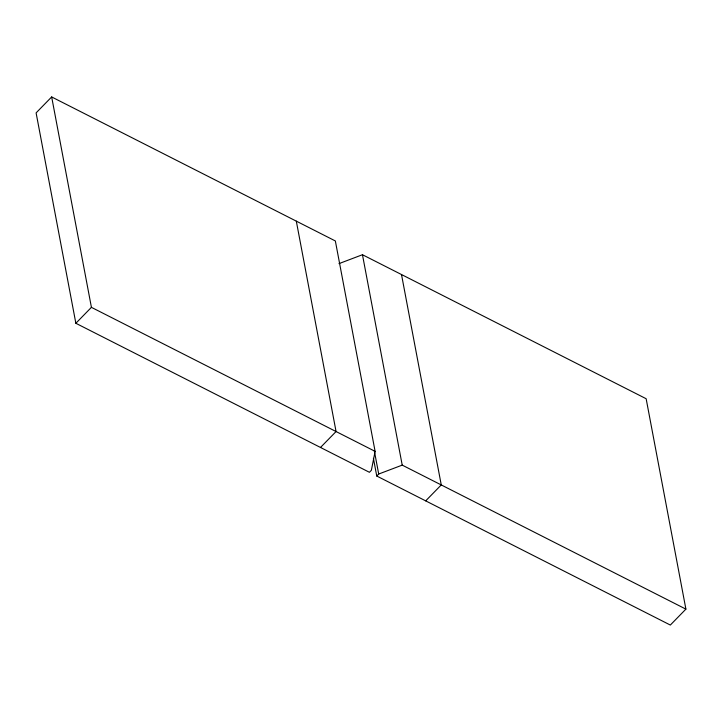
<?xml version="1.0" encoding="UTF-8"?>
<svg xmlns="http://www.w3.org/2000/svg" width="722" height="722" viewBox="0 0 722 722"><rect width="100%" height="100%" fill="white"/><g stroke="black" fill="none" stroke-linecap="round" stroke-linejoin="round"><path stroke-width="1.08" d="M375.106 451.358L371.37 470.311L369.42 472.296L75.855 323.275L36.1 112.876L51.668 96.947L335.351 240.958L375.106 451.358L91.423 307.346L51.668 96.947M75.855 323.275L91.423 307.346M320.496 447.459L336.064 431.539L296.309 221.14M376.758 476.024L378.707 474.029L402.217 465.121L685.9 609.124L670.332 625.053L376.758 476.024L373.409 458.308M425.691 500.86L441.259 484.94L401.504 274.541M338.952 263.638L362.462 254.722L646.145 398.724L685.9 609.124M362.462 254.722L402.217 465.121M374.312 450.781L378.707 474.029"/></g></svg>
